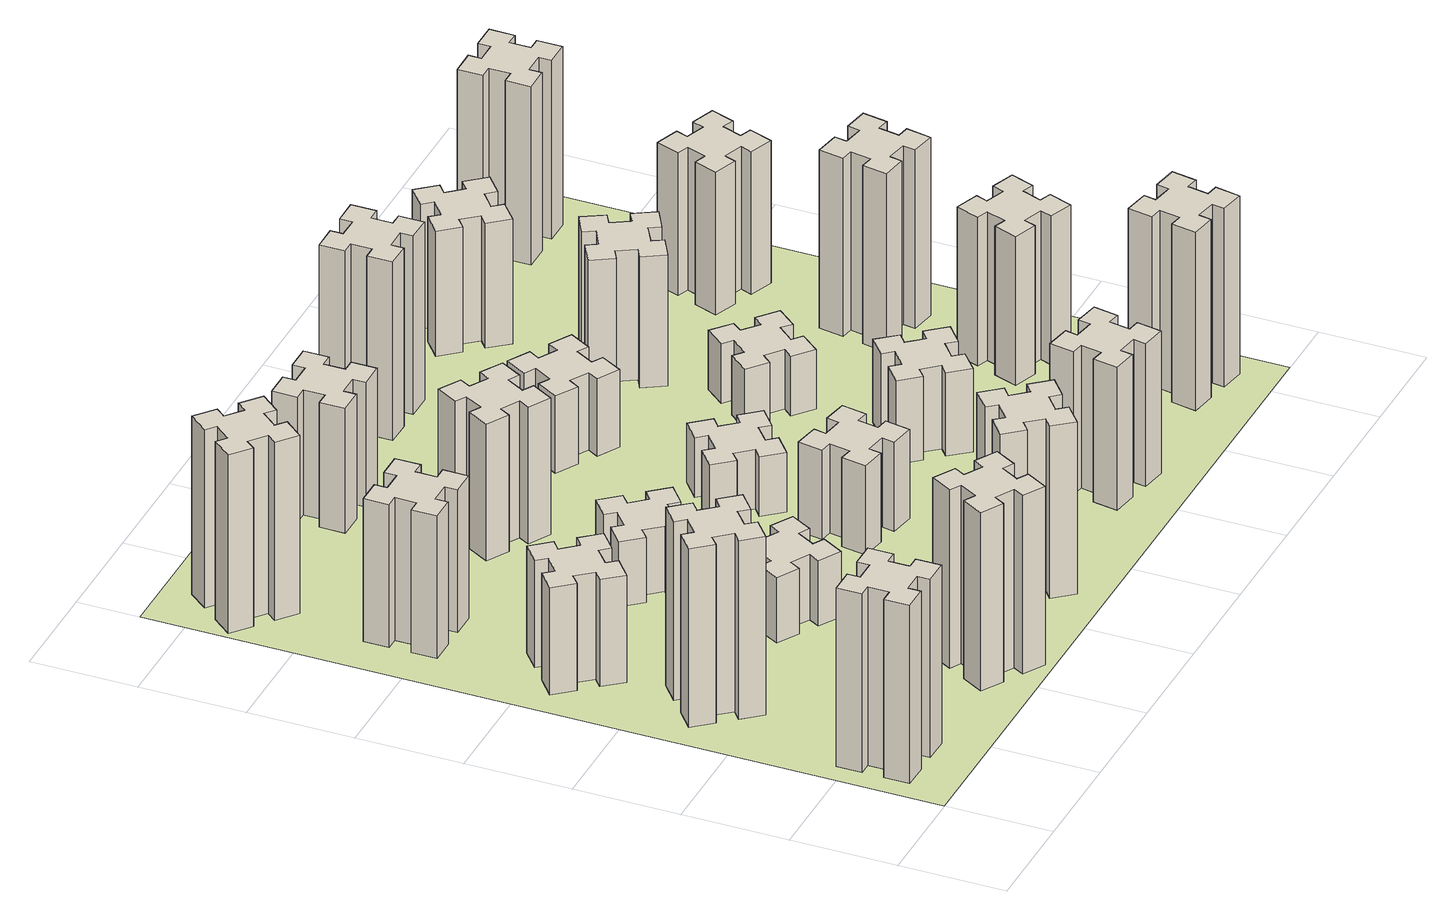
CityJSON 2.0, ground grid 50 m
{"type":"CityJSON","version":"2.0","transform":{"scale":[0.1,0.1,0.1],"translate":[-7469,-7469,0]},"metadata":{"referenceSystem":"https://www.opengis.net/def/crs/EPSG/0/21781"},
"CityObjects":{
"building1":{"type":"Building","attributes":{"class":"1000","function":"1000","usage":"1000","yearOfConstruction":2016,"roofType":"1000","measuredHeight":90,"storeysAboveGround":30,"storeysBelowGround":0},"geometry":[{"type":"Solid","lod":"1","boundaries":[[[[0,1,2,3,4,5,6,7,8,9,10,11,12,13,14,15,16,17,18,19]],[[17,16,20,21]],[[16,15,22,20]],[[15,14,23,22]],[[14,13,24,23]],[[13,12,25,24]],[[12,11,26,25]],[[11,10,27,26]],[[10,9,28,27]],[[9,8,29,28]],[[8,7,30,29]],[[7,6,31,30]],[[6,5,32,31]],[[5,4,33,32]],[[4,3,34,33]],[[3,2,35,34]],[[2,1,36,35]],[[1,0,37,36]],[[0,19,38,37]],[[19,18,39,38]],[[18,17,21,39]],[[24,25,26,27,28,29,30,31,32,33,34,35,36,37,38,39,21,20,22,23]]]]}]},
"building2":{"type":"Building","attributes":{"class":"1000","function":"1000","usage":"1000","yearOfConstruction":2016,"roofType":"1000","measuredHeight":90,"storeysAboveGround":30,"storeysBelowGround":0},"geometry":[{"type":"Solid","lod":"1","boundaries":[[[[40,41,42,43,44,45,46,47,48,49,50,51,52,53,54,55,56,57,58,59]],[[57,56,60,61]],[[56,55,62,60]],[[55,54,63,62]],[[54,53,64,63]],[[53,52,65,64]],[[52,51,66,65]],[[51,50,67,66]],[[50,49,68,67]],[[49,48,69,68]],[[48,47,70,69]],[[47,46,71,70]],[[46,45,72,71]],[[45,44,73,72]],[[44,43,74,73]],[[43,42,75,74]],[[42,41,76,75]],[[41,40,77,76]],[[40,59,78,77]],[[59,58,79,78]],[[58,57,61,79]],[[64,65,66,67,68,69,70,71,72,73,74,75,76,77,78,79,61,60,62,63]]]]}]},
"building3":{"type":"Building","attributes":{"class":"1000","function":"1000","usage":"1000","yearOfConstruction":2016,"roofType":"1000","measuredHeight":54,"storeysAboveGround":30,"storeysBelowGround":0},"geometry":[{"type":"Solid","lod":"1","boundaries":[[[[80,81,82,83,84,85,86,87,88,89,90,91,92,93,94,95,96,97,98,99]],[[97,96,100,101]],[[96,95,102,100]],[[95,94,103,102]],[[94,93,104,103]],[[93,92,105,104]],[[92,91,106,105]],[[91,90,107,106]],[[90,89,108,107]],[[89,88,109,108]],[[88,87,110,109]],[[87,86,111,110]],[[86,85,112,111]],[[85,84,113,112]],[[84,83,114,113]],[[83,82,115,114]],[[82,81,116,115]],[[81,80,117,116]],[[80,99,118,117]],[[99,98,119,118]],[[98,97,101,119]],[[104,105,106,107,108,109,110,111,112,113,114,115,116,117,118,119,101,100,102,103]]]]}]},
"building4":{"type":"Building","attributes":{"class":"1000","function":"1000","usage":"1000","yearOfConstruction":2016,"roofType":"1000","measuredHeight":72,"storeysAboveGround":30,"storeysBelowGround":0},"geometry":[{"type":"Solid","lod":"1","boundaries":[[[[120,121,122,123,124,125,126,127,128,129,130,131,132,133,134,135,136,137,138,139]],[[137,136,140,141]],[[136,135,142,140]],[[135,134,143,142]],[[134,133,144,143]],[[133,132,145,144]],[[132,131,146,145]],[[131,130,147,146]],[[130,129,148,147]],[[129,128,149,148]],[[128,127,150,149]],[[127,126,151,150]],[[126,125,152,151]],[[125,124,153,152]],[[124,123,154,153]],[[123,122,155,154]],[[122,121,156,155]],[[121,120,157,156]],[[120,139,158,157]],[[139,138,159,158]],[[138,137,141,159]],[[144,145,146,147,148,149,150,151,152,153,154,155,156,157,158,159,141,140,142,143]]]]}]},
"building5":{"type":"Building","attributes":{"class":"1000","function":"1000","usage":"1000","yearOfConstruction":2016,"roofType":"1000","measuredHeight":90,"storeysAboveGround":30,"storeysBelowGround":0},"geometry":[{"type":"Solid","lod":"1","boundaries":[[[[160,161,162,163,164,165,166,167,168,169,170,171,172,173,174,175,176,177,178,179]],[[177,176,180,181]],[[176,175,182,180]],[[175,174,183,182]],[[174,173,184,183]],[[173,172,185,184]],[[172,171,186,185]],[[171,170,187,186]],[[170,169,188,187]],[[169,168,189,188]],[[168,167,190,189]],[[167,166,191,190]],[[166,165,192,191]],[[165,164,193,192]],[[164,163,194,193]],[[163,162,195,194]],[[162,161,196,195]],[[161,160,197,196]],[[160,179,198,197]],[[179,178,199,198]],[[178,177,181,199]],[[184,185,186,187,188,189,190,191,192,193,194,195,196,197,198,199,181,180,182,183]]]]}]},
"building6":{"type":"Building","attributes":{"class":"1000","function":"1000","usage":"1000","yearOfConstruction":2016,"roofType":"1000","measuredHeight":90,"storeysAboveGround":30,"storeysBelowGround":0},"geometry":[{"type":"Solid","lod":"1","boundaries":[[[[200,201,202,203,204,205,206,207,208,209,210,211,212,213,214,215,216,217,218,219]],[[217,216,220,221]],[[216,215,222,220]],[[215,214,223,222]],[[214,213,224,223]],[[213,212,225,224]],[[212,211,226,225]],[[211,210,227,226]],[[210,209,228,227]],[[209,208,229,228]],[[208,207,230,229]],[[207,206,231,230]],[[206,205,232,231]],[[205,204,233,232]],[[204,203,234,233]],[[203,202,235,234]],[[202,201,236,235]],[[201,200,237,236]],[[200,219,238,237]],[[219,218,239,238]],[[218,217,221,239]],[[224,225,226,227,228,229,230,231,232,233,234,235,236,237,238,239,221,220,222,223]]]]}]},
"building7":{"type":"Building","attributes":{"class":"1000","function":"1000","usage":"1000","yearOfConstruction":2016,"roofType":"1000","measuredHeight":33,"storeysAboveGround":30,"storeysBelowGround":0},"geometry":[{"type":"Solid","lod":"1","boundaries":[[[[240,241,242,243,244,245,246,247,248,249,250,251,252,253,254,255,256,257,258,259]],[[257,256,260,261]],[[256,255,262,260]],[[255,254,263,262]],[[254,253,264,263]],[[253,252,265,264]],[[252,251,266,265]],[[251,250,267,266]],[[250,249,268,267]],[[249,248,269,268]],[[248,247,270,269]],[[247,246,271,270]],[[246,245,272,271]],[[245,244,273,272]],[[244,243,274,273]],[[243,242,275,274]],[[242,241,276,275]],[[241,240,277,276]],[[240,259,278,277]],[[259,258,279,278]],[[258,257,261,279]],[[264,265,266,267,268,269,270,271,272,273,274,275,276,277,278,279,261,260,262,263]]]]}]},
"building8":{"type":"Building","attributes":{"class":"1000","function":"1000","usage":"1000","yearOfConstruction":2016,"roofType":"1000","measuredHeight":33,"storeysAboveGround":30,"storeysBelowGround":0},"geometry":[{"type":"Solid","lod":"1","boundaries":[[[[280,281,282,283,284,285,286,287,288,289,290,291,292,293,294,295,296,297,298,299]],[[297,296,300,301]],[[296,295,302,300]],[[295,294,303,302]],[[294,293,304,303]],[[293,292,305,304]],[[292,291,306,305]],[[291,290,307,306]],[[290,289,308,307]],[[289,288,309,308]],[[288,287,310,309]],[[287,286,311,310]],[[286,285,312,311]],[[285,284,313,312]],[[284,283,314,313]],[[283,282,315,314]],[[282,281,316,315]],[[281,280,317,316]],[[280,299,318,317]],[[299,298,319,318]],[[298,297,301,319]],[[304,305,306,307,308,309,310,311,312,313,314,315,316,317,318,319,301,300,302,303]]]]}]},
"building9":{"type":"Building","attributes":{"class":"1000","function":"1000","usage":"1000","yearOfConstruction":2016,"roofType":"1000","measuredHeight":87,"storeysAboveGround":30,"storeysBelowGround":0},"geometry":[{"type":"Solid","lod":"1","boundaries":[[[[320,321,322,323,324,325,326,327,328,329,330,331,332,333,334,335,336,337,338,339]],[[337,336,340,341]],[[336,335,342,340]],[[335,334,343,342]],[[334,333,344,343]],[[333,332,345,344]],[[332,331,346,345]],[[331,330,347,346]],[[330,329,348,347]],[[329,328,349,348]],[[328,327,350,349]],[[327,326,351,350]],[[326,325,352,351]],[[325,324,353,352]],[[324,323,354,353]],[[323,322,355,354]],[[322,321,356,355]],[[321,320,357,356]],[[320,339,358,357]],[[339,338,359,358]],[[338,337,341,359]],[[344,345,346,347,348,349,350,351,352,353,354,355,356,357,358,359,341,340,342,343]]]]}]},
"building10":{"type":"Building","attributes":{"class":"1000","function":"1000","usage":"1000","yearOfConstruction":2016,"roofType":"1000","measuredHeight":69,"storeysAboveGround":30,"storeysBelowGround":0},"geometry":[{"type":"Solid","lod":"1","boundaries":[[[[360,361,362,363,364,365,366,367,368,369,370,371,372,373,374,375,376,377,378,379]],[[377,376,380,381]],[[376,375,382,380]],[[375,374,383,382]],[[374,373,384,383]],[[373,372,385,384]],[[372,371,386,385]],[[371,370,387,386]],[[370,369,388,387]],[[369,368,389,388]],[[368,367,390,389]],[[367,366,391,390]],[[366,365,392,391]],[[365,364,393,392]],[[364,363,394,393]],[[363,362,395,394]],[[362,361,396,395]],[[361,360,397,396]],[[360,379,398,397]],[[379,378,399,398]],[[378,377,381,399]],[[384,385,386,387,388,389,390,391,392,393,394,395,396,397,398,399,381,380,382,383]]]]}]},
"building11":{"type":"Building","attributes":{"class":"1000","function":"1000","usage":"1000","yearOfConstruction":2016,"roofType":"1000","measuredHeight":63,"storeysAboveGround":30,"storeysBelowGround":0},"geometry":[{"type":"Solid","lod":"1","boundaries":[[[[400,401,402,403,404,405,406,407,408,409,410,411,412,413,414,415,416,417,418,419]],[[417,416,420,421]],[[416,415,422,420]],[[415,414,423,422]],[[414,413,424,423]],[[413,412,425,424]],[[412,411,426,425]],[[411,410,427,426]],[[410,409,428,427]],[[409,408,429,428]],[[408,407,430,429]],[[407,406,431,430]],[[406,405,432,431]],[[405,404,433,432]],[[404,403,434,433]],[[403,402,435,434]],[[402,401,436,435]],[[401,400,437,436]],[[400,419,438,437]],[[419,418,439,438]],[[418,417,421,439]],[[424,425,426,427,428,429,430,431,432,433,434,435,436,437,438,439,421,420,422,423]]]]}]},
"building12":{"type":"Building","attributes":{"class":"1000","function":"1000","usage":"1000","yearOfConstruction":2016,"roofType":"1000","measuredHeight":45,"storeysAboveGround":30,"storeysBelowGround":0},"geometry":[{"type":"Solid","lod":"1","boundaries":[[[[440,441,442,443,444,445,446,447,448,449,450,451,452,453,454,455,456,457,458,459]],[[457,456,460,461]],[[456,455,462,460]],[[455,454,463,462]],[[454,453,464,463]],[[453,452,465,464]],[[452,451,466,465]],[[451,450,467,466]],[[450,449,468,467]],[[449,448,469,468]],[[448,447,470,469]],[[447,446,471,470]],[[446,445,472,471]],[[445,444,473,472]],[[444,443,474,473]],[[443,442,475,474]],[[442,441,476,475]],[[441,440,477,476]],[[440,459,478,477]],[[459,458,479,478]],[[458,457,461,479]],[[464,465,466,467,468,469,470,471,472,473,474,475,476,477,478,479,461,460,462,463]]]]}]},
"building13":{"type":"Building","attributes":{"class":"1000","function":"1000","usage":"1000","yearOfConstruction":2016,"roofType":"1000","measuredHeight":30,"storeysAboveGround":30,"storeysBelowGround":0},"geometry":[{"type":"Solid","lod":"1","boundaries":[[[[480,481,482,483,484,485,486,487,488,489,490,491,492,493,494,495,496,497,498,499]],[[497,496,500,501]],[[496,495,502,500]],[[495,494,503,502]],[[494,493,504,503]],[[493,492,505,504]],[[492,491,506,505]],[[491,490,507,506]],[[490,489,508,507]],[[489,488,509,508]],[[488,487,510,509]],[[487,486,511,510]],[[486,485,512,511]],[[485,484,513,512]],[[484,483,514,513]],[[483,482,515,514]],[[482,481,516,515]],[[481,480,517,516]],[[480,499,518,517]],[[499,498,519,518]],[[498,497,501,519]],[[504,505,506,507,508,509,510,511,512,513,514,515,516,517,518,519,501,500,502,503]]]]}]},
"building14":{"type":"Building","attributes":{"class":"1000","function":"1000","usage":"1000","yearOfConstruction":2016,"roofType":"1000","measuredHeight":72,"storeysAboveGround":30,"storeysBelowGround":0},"geometry":[{"type":"Solid","lod":"1","boundaries":[[[[520,521,522,523,524,525,526,527,528,529,530,531,532,533,534,535,536,537,538,539]],[[537,536,540,541]],[[536,535,542,540]],[[535,534,543,542]],[[534,533,544,543]],[[533,532,545,544]],[[532,531,546,545]],[[531,530,547,546]],[[530,529,548,547]],[[529,528,549,548]],[[528,527,550,549]],[[527,526,551,550]],[[526,525,552,551]],[[525,524,553,552]],[[524,523,554,553]],[[523,522,555,554]],[[522,521,556,555]],[[521,520,557,556]],[[520,539,558,557]],[[539,538,559,558]],[[538,537,541,559]],[[544,545,546,547,548,549,550,551,552,553,554,555,556,557,558,559,541,540,542,543]]]]}]},
"building15":{"type":"Building","attributes":{"class":"1000","function":"1000","usage":"1000","yearOfConstruction":2016,"roofType":"1000","measuredHeight":39,"storeysAboveGround":30,"storeysBelowGround":0},"geometry":[{"type":"Solid","lod":"1","boundaries":[[[[560,561,562,563,564,565,566,567,568,569,570,571,572,573,574,575,576,577,578,579]],[[577,576,580,581]],[[576,575,582,580]],[[575,574,583,582]],[[574,573,584,583]],[[573,572,585,584]],[[572,571,586,585]],[[571,570,587,586]],[[570,569,588,587]],[[569,568,589,588]],[[568,567,590,589]],[[567,566,591,590]],[[566,565,592,591]],[[565,564,593,592]],[[564,563,594,593]],[[563,562,595,594]],[[562,561,596,595]],[[561,560,597,596]],[[560,579,598,597]],[[579,578,599,598]],[[578,577,581,599]],[[584,585,586,587,588,589,590,591,592,593,594,595,596,597,598,599,581,580,582,583]]]]}]},
"building16":{"type":"Building","attributes":{"class":"1000","function":"1000","usage":"1000","yearOfConstruction":2016,"roofType":"1000","measuredHeight":90,"storeysAboveGround":30,"storeysBelowGround":0},"geometry":[{"type":"Solid","lod":"1","boundaries":[[[[600,601,602,603,604,605,606,607,608,609,610,611,612,613,614,615,616,617,618,619]],[[617,616,620,621]],[[616,615,622,620]],[[615,614,623,622]],[[614,613,624,623]],[[613,612,625,624]],[[612,611,626,625]],[[611,610,627,626]],[[610,609,628,627]],[[609,608,629,628]],[[608,607,630,629]],[[607,606,631,630]],[[606,605,632,631]],[[605,604,633,632]],[[604,603,634,633]],[[603,602,635,634]],[[602,601,636,635]],[[601,600,637,636]],[[600,619,638,637]],[[619,618,639,638]],[[618,617,621,639]],[[624,625,626,627,628,629,630,631,632,633,634,635,636,637,638,639,621,620,622,623]]]]}]},
"building17":{"type":"Building","attributes":{"class":"1000","function":"1000","usage":"1000","yearOfConstruction":2016,"roofType":"1000","measuredHeight":42,"storeysAboveGround":30,"storeysBelowGround":0},"geometry":[{"type":"Solid","lod":"1","boundaries":[[[[640,641,642,643,644,645,646,647,648,649,650,651,652,653,654,655,656,657,658,659]],[[657,656,660,661]],[[656,655,662,660]],[[655,654,663,662]],[[654,653,664,663]],[[653,652,665,664]],[[652,651,666,665]],[[651,650,667,666]],[[650,649,668,667]],[[649,648,669,668]],[[648,647,670,669]],[[647,646,671,670]],[[646,645,672,671]],[[645,644,673,672]],[[644,643,674,673]],[[643,642,675,674]],[[642,641,676,675]],[[641,640,677,676]],[[640,659,678,677]],[[659,658,679,678]],[[658,657,661,679]],[[664,665,666,667,668,669,670,671,672,673,674,675,676,677,678,679,661,660,662,663]]]]}]},
"building18":{"type":"Building","attributes":{"class":"1000","function":"1000","usage":"1000","yearOfConstruction":2016,"roofType":"1000","measuredHeight":30,"storeysAboveGround":30,"storeysBelowGround":0},"geometry":[{"type":"Solid","lod":"1","boundaries":[[[[680,681,682,683,684,685,686,687,688,689,690,691,692,693,694,695,696,697,698,699]],[[697,696,700,701]],[[696,695,702,700]],[[695,694,703,702]],[[694,693,704,703]],[[693,692,705,704]],[[692,691,706,705]],[[691,690,707,706]],[[690,689,708,707]],[[689,688,709,708]],[[688,687,710,709]],[[687,686,711,710]],[[686,685,712,711]],[[685,684,713,712]],[[684,683,714,713]],[[683,682,715,714]],[[682,681,716,715]],[[681,680,717,716]],[[680,699,718,717]],[[699,698,719,718]],[[698,697,701,719]],[[704,705,706,707,708,709,710,711,712,713,714,715,716,717,718,719,701,700,702,703]]]]}]},
"building19":{"type":"Building","attributes":{"class":"1000","function":"1000","usage":"1000","yearOfConstruction":2016,"roofType":"1000","measuredHeight":66,"storeysAboveGround":30,"storeysBelowGround":0},"geometry":[{"type":"Solid","lod":"1","boundaries":[[[[720,721,722,723,724,725,726,727,728,729,730,731,732,733,734,735,736,737,738,739]],[[737,736,740,741]],[[736,735,742,740]],[[735,734,743,742]],[[734,733,744,743]],[[733,732,745,744]],[[732,731,746,745]],[[731,730,747,746]],[[730,729,748,747]],[[729,728,749,748]],[[728,727,750,749]],[[727,726,751,750]],[[726,725,752,751]],[[725,724,753,752]],[[724,723,754,753]],[[723,722,755,754]],[[722,721,756,755]],[[721,720,757,756]],[[720,739,758,757]],[[739,738,759,758]],[[738,737,741,759]],[[744,745,746,747,748,749,750,751,752,753,754,755,756,757,758,759,741,740,742,743]]]]}]},
"building20":{"type":"Building","attributes":{"class":"1000","function":"1000","usage":"1000","yearOfConstruction":2016,"roofType":"1000","measuredHeight":90,"storeysAboveGround":30,"storeysBelowGround":0},"geometry":[{"type":"Solid","lod":"1","boundaries":[[[[760,761,762,763,764,765,766,767,768,769,770,771,772,773,774,775,776,777,778,779]],[[777,776,780,781]],[[776,775,782,780]],[[775,774,783,782]],[[774,773,784,783]],[[773,772,785,784]],[[772,771,786,785]],[[771,770,787,786]],[[770,769,788,787]],[[769,768,789,788]],[[768,767,790,789]],[[767,766,791,790]],[[766,765,792,791]],[[765,764,793,792]],[[764,763,794,793]],[[763,762,795,794]],[[762,761,796,795]],[[761,760,797,796]],[[760,779,798,797]],[[779,778,799,798]],[[778,777,781,799]],[[784,785,786,787,788,789,790,791,792,793,794,795,796,797,798,799,781,780,782,783]]]]}]},
"building21":{"type":"Building","attributes":{"class":"1000","function":"1000","usage":"1000","yearOfConstruction":2016,"roofType":"1000","measuredHeight":63,"storeysAboveGround":30,"storeysBelowGround":0},"geometry":[{"type":"Solid","lod":"1","boundaries":[[[[800,801,802,803,804,805,806,807,808,809,810,811,812,813,814,815,816,817,818,819]],[[817,816,820,821]],[[816,815,822,820]],[[815,814,823,822]],[[814,813,824,823]],[[813,812,825,824]],[[812,811,826,825]],[[811,810,827,826]],[[810,809,828,827]],[[809,808,829,828]],[[808,807,830,829]],[[807,806,831,830]],[[806,805,832,831]],[[805,804,833,832]],[[804,803,834,833]],[[803,802,835,834]],[[802,801,836,835]],[[801,800,837,836]],[[800,819,838,837]],[[819,818,839,838]],[[818,817,821,839]],[[824,825,826,827,828,829,830,831,832,833,834,835,836,837,838,839,821,820,822,823]]]]}]},
"building22":{"type":"Building","attributes":{"class":"1000","function":"1000","usage":"1000","yearOfConstruction":2016,"roofType":"1000","measuredHeight":75,"storeysAboveGround":30,"storeysBelowGround":0},"geometry":[{"type":"Solid","lod":"1","boundaries":[[[[840,841,842,843,844,845,846,847,848,849,850,851,852,853,854,855,856,857,858,859]],[[857,856,860,861]],[[856,855,862,860]],[[855,854,863,862]],[[854,853,864,863]],[[853,852,865,864]],[[852,851,866,865]],[[851,850,867,866]],[[850,849,868,867]],[[849,848,869,868]],[[848,847,870,869]],[[847,846,871,870]],[[846,845,872,871]],[[845,844,873,872]],[[844,843,874,873]],[[843,842,875,874]],[[842,841,876,875]],[[841,840,877,876]],[[840,859,878,877]],[[859,858,879,878]],[[858,857,861,879]],[[864,865,866,867,868,869,870,871,872,873,874,875,876,877,878,879,861,860,862,863]]]]}]},
"building23":{"type":"Building","attributes":{"class":"1000","function":"1000","usage":"1000","yearOfConstruction":2016,"roofType":"1000","measuredHeight":90,"storeysAboveGround":30,"storeysBelowGround":0},"geometry":[{"type":"Solid","lod":"1","boundaries":[[[[880,881,882,883,884,885,886,887,888,889,890,891,892,893,894,895,896,897,898,899]],[[897,896,900,901]],[[896,895,902,900]],[[895,894,903,902]],[[894,893,904,903]],[[893,892,905,904]],[[892,891,906,905]],[[891,890,907,906]],[[890,889,908,907]],[[889,888,909,908]],[[888,887,910,909]],[[887,886,911,910]],[[886,885,912,911]],[[885,884,913,912]],[[884,883,914,913]],[[883,882,915,914]],[[882,881,916,915]],[[881,880,917,916]],[[880,899,918,917]],[[899,898,919,918]],[[898,897,901,919]],[[904,905,906,907,908,909,910,911,912,913,914,915,916,917,918,919,901,900,902,903]]]]}]},
"building24":{"type":"Building","attributes":{"class":"1000","function":"1000","usage":"1000","yearOfConstruction":2016,"roofType":"1000","measuredHeight":72,"storeysAboveGround":30,"storeysBelowGround":0},"geometry":[{"type":"Solid","lod":"1","boundaries":[[[[920,921,922,923,924,925,926,927,928,929,930,931,932,933,934,935,936,937,938,939]],[[937,936,940,941]],[[936,935,942,940]],[[935,934,943,942]],[[934,933,944,943]],[[933,932,945,944]],[[932,931,946,945]],[[931,930,947,946]],[[930,929,948,947]],[[929,928,949,948]],[[928,927,950,949]],[[927,926,951,950]],[[926,925,952,951]],[[925,924,953,952]],[[924,923,954,953]],[[923,922,955,954]],[[922,921,956,955]],[[921,920,957,956]],[[920,939,958,957]],[[939,938,959,958]],[[938,937,941,959]],[[944,945,946,947,948,949,950,951,952,953,954,955,956,957,958,959,941,940,942,943]]]]}]},
"building25":{"type":"Building","attributes":{"class":"1000","function":"1000","usage":"1000","yearOfConstruction":2016,"roofType":"1000","measuredHeight":90,"storeysAboveGround":30,"storeysBelowGround":0},"geometry":[{"type":"Solid","lod":"1","boundaries":[[[[960,961,962,963,964,965,966,967,968,969,970,971,972,973,974,975,976,977,978,979]],[[977,976,980,981]],[[976,975,982,980]],[[975,974,983,982]],[[974,973,984,983]],[[973,972,985,984]],[[972,971,986,985]],[[971,970,987,986]],[[970,969,988,987]],[[969,968,989,988]],[[968,967,990,989]],[[967,966,991,990]],[[966,965,992,991]],[[965,964,993,992]],[[964,963,994,993]],[[963,962,995,994]],[[962,961,996,995]],[[961,960,997,996]],[[960,979,998,997]],[[979,978,999,998]],[[978,977,981,999]],[[984,985,986,987,988,989,990,991,992,993,994,995,996,997,998,999,981,980,982,983]]]]}]},
"landuse1":{"type":"LandUse","attributes":{"name":"plot1","function":"1010"},"geometry":[{"type":"MultiSurface","lod":"1","boundaries":[[[1000,1001,1002,1003]]]}]}
},
"vertices":[
[165,425,0],[165,325,0],[105,325,0],[105,205,0],[225,205,0],[225,265,0],[325,265,0],[325,205,0],[445,205,0],[445,325,0],[385,325,0],[385,425,0],[445,425,0],[445,545,0],[325,545,0],[325,485,0],[225,485,0],[225,545,0],[105,545,0],[105,425,0],[225,485,900],[225,545,900],[325,485,900],[325,545,900],[445,545,900],[445,425,900],[385,425,900],[385,325,900],[445,325,900],[445,205,900],[325,205,900],[325,265,900],[225,265,900],[225,205,900],[105,205,900],[105,325,900],[165,325,900],[165,425,900],[105,425,900],[105,545,900],
[492,1248,0],[427,1324,0],[473,1363,0],[396,1455,0],[304,1378,0],[343,1332,0],[266,1267,0],[228,1313,0],[136,1236,0],[213,1144,0],[259,1183,0],[323,1106,0],[277,1068,0],[354,976,0],[446,1053,0],[408,1099,0],[484,1163,0],[523,1117,0],[615,1194,0],[538,1286,0],[484,1163,900],[523,1117,900],[408,1099,900],[446,1053,900],[354,976,900],[277,1068,900],[323,1106,900],[259,1183,900],[213,1144,900],[136,1236,900],[228,1313,900],[266,1267,900],[343,1332,900],[304,1378,900],[396,1455,900],[473,1363,900],[427,1324,900],[492,1248,900],[538,1286,900],[615,1194,900],
[408,1739,0],[484,1803,0],[523,1757,0],[615,1834,0],[538,1926,0],[492,1888,0],[427,1964,0],[473,2003,0],[396,2095,0],[304,2018,0],[343,1972,0],[266,1907,0],[228,1953,0],[136,1876,0],[213,1784,0],[259,1823,0],[323,1746,0],[277,1708,0],[354,1616,0],[446,1693,0],[323,1746,540],[277,1708,540],[259,1823,540],[213,1784,540],[136,1876,540],[228,1953,540],[266,1907,540],[343,1972,540],[304,2018,540],[396,2095,540],[473,2003,540],[427,1964,540],[492,1888,540],[538,1926,540],[615,1834,540],[523,1757,540],[484,1803,540],[408,1739,540],[446,1693,540],[354,1616,540],
[485,2545,0],[485,2645,0],[545,2645,0],[545,2765,0],[425,2765,0],[425,2705,0],[325,2705,0],[325,2765,0],[205,2765,0],[205,2645,0],[265,2645,0],[265,2545,0],[205,2545,0],[205,2425,0],[325,2425,0],[325,2485,0],[425,2485,0],[425,2425,0],[545,2425,0],[545,2545,0],[425,2485,720],[425,2425,720],[325,2485,720],[325,2425,720],[205,2425,720],[205,2545,720],[265,2545,720],[265,2645,720],[205,2645,720],[205,2765,720],[325,2765,720],[325,2705,720],[425,2705,720],[425,2765,720],[545,2765,720],[545,2645,720],[485,2645,720],[485,2545,720],[545,2545,720],[545,2425,720],
[1214,346,0],[1127,396,0],[1157,448,0],[1053,508,0],[993,404,0],[1045,374,0],[995,287,0],[943,317,0],[883,213,0],[987,153,0],[1017,205,0],[1104,155,0],[1074,103,0],[1178,43,0],[1238,147,0],[1186,177,0],[1236,264,0],[1288,234,0],[1348,338,0],[1244,398,0],[1236,264,900],[1288,234,900],[1186,177,900],[1238,147,900],[1178,43,900],[1074,103,900],[1104,155,900],[1017,205,900],[987,153,900],[883,213,900],[943,317,900],[995,287,900],[1045,374,900],[993,404,900],[1053,508,900],[1157,448,900],[1127,396,900],[1214,346,900],[1244,398,900],[1348,338,900],
[384,3387,0],[308,3452,0],[346,3498,0],[254,3575,0],[177,3483,0],[223,3444,0],[159,3368,0],[113,3406,0],[36,3314,0],[128,3237,0],[166,3283,0],[243,3219,0],[204,3173,0],[296,3096,0],[373,3188,0],[327,3226,0],[392,3303,0],[438,3264,0],[515,3356,0],[423,3433,0],[392,3303,900],[438,3264,900],[327,3226,900],[373,3188,900],[296,3096,900],[204,3173,900],[243,3219,900],[166,3283,900],[128,3237,900],[36,3314,900],[113,3406,900],[159,3368,900],[223,3444,900],[177,3483,900],[254,3575,900],[346,3498,900],[308,3452,900],[384,3387,900],[423,3433,900],[515,3356,900],
[1186,1117,0],[1236,1204,0],[1288,1174,0],[1348,1278,0],[1244,1338,0],[1214,1286,0],[1127,1336,0],[1157,1388,0],[1053,1448,0],[993,1344,0],[1045,1314,0],[995,1227,0],[943,1257,0],[883,1153,0],[987,1093,0],[1017,1145,0],[1104,1095,0],[1074,1043,0],[1178,983,0],[1238,1087,0],[1104,1095,330],[1074,1043,330],[1017,1145,330],[987,1093,330],[883,1153,330],[943,1257,330],[995,1227,330],[1045,1314,330],[993,1344,330],[1053,1448,330],[1157,1388,330],[1127,1336,330],[1214,1286,330],[1244,1338,330],[1348,1278,330],[1288,1174,330],[1236,1204,330],[1186,1117,330],[1238,1087,330],[1178,983,330],
[1083,1972,0],[1006,1907,0],[968,1953,0],[876,1876,0],[953,1784,0],[999,1823,0],[1063,1746,0],[1017,1708,0],[1094,1616,0],[1186,1693,0],[1148,1739,0],[1224,1803,0],[1263,1757,0],[1355,1834,0],[1278,1926,0],[1232,1888,0],[1167,1964,0],[1213,2003,0],[1136,2095,0],[1044,2018,0],[1167,1964,330],[1213,2003,330],[1232,1888,330],[1278,1926,330],[1355,1834,330],[1263,1757,330],[1224,1803,330],[1148,1739,330],[1186,1693,330],[1094,1616,330],[1017,1708,330],[1063,1746,330],[999,1823,330],[953,1784,330],[876,1876,330],[968,1953,330],[1006,1907,330],[1083,1972,330],[1044,2018,330],[1136,2095,330],
[1639,343,0],[1703,266,0],[1657,228,0],[1734,136,0],[1826,213,0],[1788,259,0],[1864,323,0],[1903,277,0],[1995,354,0],[1918,446,0],[1872,408,0],[1807,484,0],[1853,523,0],[1776,615,0],[1684,538,0],[1723,492,0],[1646,427,0],[1608,473,0],[1516,396,0],[1593,304,0],[1646,427,870],[1608,473,870],[1723,492,870],[1684,538,870],[1776,615,870],[1853,523,870],[1807,484,870],[1872,408,870],[1918,446,870],[1995,354,870],[1903,277,870],[1864,323,870],[1788,259,870],[1826,213,870],[1734,136,870],[1657,228,870],[1703,266,870],[1639,343,870],[1593,304,870],[1516,396,870],
[1314,2666,0],[1227,2716,0],[1257,2768,0],[1153,2828,0],[1093,2724,0],[1145,2694,0],[1095,2607,0],[1043,2637,0],[983,2533,0],[1087,2473,0],[1117,2525,0],[1204,2475,0],[1174,2423,0],[1278,2363,0],[1338,2467,0],[1286,2497,0],[1336,2584,0],[1388,2554,0],[1448,2658,0],[1344,2718,0],[1336,2584,690],[1388,2554,690],[1286,2497,690],[1338,2467,690],[1278,2363,690],[1174,2423,690],[1204,2475,690],[1117,2525,690],[1087,2473,690],[983,2533,690],[1043,2637,690],[1095,2607,690],[1145,2694,690],[1093,2724,690],[1153,2828,690],[1257,2768,690],[1227,2716,690],[1314,2666,690],[1344,2718,690],[1448,2658,690],
[1065,3225,0],[1165,3225,0],[1165,3165,0],[1285,3165,0],[1285,3285,0],[1225,3285,0],[1225,3385,0],[1285,3385,0],[1285,3505,0],[1165,3505,0],[1165,3445,0],[1065,3445,0],[1065,3505,0],[945,3505,0],[945,3385,0],[1005,3385,0],[1005,3285,0],[945,3285,0],[945,3165,0],[1065,3165,0],[1005,3285,630],[945,3285,630],[1005,3385,630],[945,3385,630],[945,3505,630],[1065,3505,630],[1065,3445,630],[1165,3445,630],[1165,3505,630],[1285,3505,630],[1285,3385,630],[1225,3385,630],[1225,3285,630],[1285,3285,630],[1285,3165,630],[1165,3165,630],[1165,3225,630],[1065,3225,630],[1065,3165,630],[945,3165,630],
[1955,1147,0],[1972,1245,0],[2031,1235,0],[2052,1353,0],[1934,1374,0],[1924,1315,0],[1825,1332,0],[1836,1391,0],[1717,1412,0],[1697,1294,0],[1756,1284,0],[1738,1185,0],[1679,1196,0],[1658,1077,0],[1777,1057,0],[1787,1116,0],[1885,1098,0],[1875,1039,0],[1993,1018,0],[2014,1137,0],[1885,1098,450],[1875,1039,450],[1787,1116,450],[1777,1057,450],[1658,1077,450],[1679,1196,450],[1738,1185,450],[1756,1284,450],[1697,1294,450],[1717,1412,450],[1836,1391,450],[1825,1332,450],[1924,1315,450],[1934,1374,450],[2052,1353,450],[2031,1235,450],[1972,1245,450],[1955,1147,450],[2014,1137,450],[1993,1018,450],
[1972,1788,0],[1907,1864,0],[1953,1903,0],[1876,1995,0],[1784,1918,0],[1823,1872,0],[1746,1807,0],[1708,1853,0],[1616,1776,0],[1693,1684,0],[1739,1723,0],[1803,1646,0],[1757,1608,0],[1834,1516,0],[1926,1593,0],[1888,1639,0],[1964,1703,0],[2003,1657,0],[2095,1734,0],[2018,1826,0],[1964,1703,300],[2003,1657,300],[1888,1639,300],[1926,1593,300],[1834,1516,300],[1757,1608,300],[1803,1646,300],[1739,1723,300],[1693,1684,300],[1616,1776,300],[1708,1853,300],[1746,1807,300],[1823,1872,300],[1784,1918,300],[1876,1995,300],[1953,1903,300],[1907,1864,300],[1972,1788,300],[2018,1826,300],[2095,1734,300],
[2496,444,0],[2478,345,0],[2419,356,0],[2398,237,0],[2517,217,0],[2527,276,0],[2625,258,0],[2615,199,0],[2733,178,0],[2754,297,0],[2695,307,0],[2712,405,0],[2771,395,0],[2792,513,0],[2674,534,0],[2664,475,0],[2565,492,0],[2576,551,0],[2457,572,0],[2437,454,0],[2565,492,720],[2576,551,720],[2664,475,720],[2674,534,720],[2792,513,720],[2771,395,720],[2712,405,720],[2695,307,720],[2754,297,720],[2733,178,720],[2615,199,720],[2625,258,720],[2527,276,720],[2517,217,720],[2398,237,720],[2419,356,720],[2478,345,720],[2496,444,720],[2437,454,720],[2457,572,720],
[2026,2497,0],[2076,2584,0],[2128,2554,0],[2188,2658,0],[2084,2718,0],[2054,2666,0],[1967,2716,0],[1997,2768,0],[1893,2828,0],[1833,2724,0],[1885,2694,0],[1835,2607,0],[1783,2637,0],[1723,2533,0],[1827,2473,0],[1857,2525,0],[1944,2475,0],[1914,2423,0],[2018,2363,0],[2078,2467,0],[1944,2475,390],[1914,2423,390],[1857,2525,390],[1827,2473,390],[1723,2533,390],[1783,2637,390],[1835,2607,390],[1885,2694,390],[1833,2724,390],[1893,2828,390],[1997,2768,390],[1967,2716,390],[2054,2666,390],[2084,2718,390],[2188,2658,390],[2128,2554,390],[2076,2584,390],[2026,2497,390],[2078,2467,390],[2018,2363,390],
[1965,3385,0],[1965,3485,0],[2025,3485,0],[2025,3605,0],[1905,3605,0],[1905,3545,0],[1805,3545,0],[1805,3605,0],[1685,3605,0],[1685,3485,0],[1745,3485,0],[1745,3385,0],[1685,3385,0],[1685,3265,0],[1805,3265,0],[1805,3325,0],[1905,3325,0],[1905,3265,0],[2025,3265,0],[2025,3385,0],[1905,3325,900],[1905,3265,900],[1805,3325,900],[1805,3265,900],[1685,3265,900],[1685,3385,900],[1745,3385,900],[1745,3485,900],[1685,3485,900],[1685,3605,900],[1805,3605,900],[1805,3545,900],[1905,3545,900],[1905,3605,900],[2025,3605,900],[2025,3485,900],[1965,3485,900],[1965,3385,900],[2025,3385,900],[2025,3265,900],
[2563,1332,0],[2486,1267,0],[2448,1313,0],[2356,1236,0],[2433,1144,0],[2479,1183,0],[2543,1106,0],[2497,1068,0],[2574,976,0],[2666,1053,0],[2628,1099,0],[2704,1163,0],[2743,1117,0],[2835,1194,0],[2758,1286,0],[2712,1248,0],[2647,1324,0],[2693,1363,0],[2616,1455,0],[2524,1378,0],[2647,1324,420],[2693,1363,420],[2712,1248,420],[2758,1286,420],[2835,1194,420],[2743,1117,420],[2704,1163,420],[2628,1099,420],[2666,1053,420],[2574,976,420],[2497,1068,420],[2543,1106,420],[2479,1183,420],[2433,1144,420],[2356,1236,420],[2448,1313,420],[2486,1267,420],[2563,1332,420],[2524,1378,420],[2616,1455,420],
[2704,2007,0],[2628,2072,0],[2666,2118,0],[2574,2195,0],[2497,2103,0],[2543,2064,0],[2479,1988,0],[2433,2026,0],[2356,1934,0],[2448,1857,0],[2486,1903,0],[2563,1839,0],[2524,1793,0],[2616,1716,0],[2693,1808,0],[2647,1846,0],[2712,1923,0],[2758,1884,0],[2835,1976,0],[2743,2053,0],[2712,1923,300],[2758,1884,300],[2647,1846,300],[2693,1808,300],[2616,1716,300],[2524,1793,300],[2563,1839,300],[2486,1903,300],[2448,1857,300],[2356,1934,300],[2433,2026,300],[2479,1988,300],[2543,2064,300],[2497,2103,300],[2574,2195,300],[2666,2118,300],[2628,2072,300],[2704,2007,300],[2743,2053,300],[2835,1976,300],
[2475,2584,0],[2525,2497,0],[2473,2467,0],[2533,2363,0],[2637,2423,0],[2607,2475,0],[2694,2525,0],[2724,2473,0],[2828,2533,0],[2768,2637,0],[2716,2607,0],[2666,2694,0],[2718,2724,0],[2658,2828,0],[2554,2768,0],[2584,2716,0],[2497,2666,0],[2467,2718,0],[2363,2658,0],[2423,2554,0],[2497,2666,660],[2467,2718,660],[2584,2716,660],[2554,2768,660],[2658,2828,660],[2718,2724,660],[2666,2694,660],[2716,2607,660],[2768,2637,660],[2828,2533,660],[2724,2473,660],[2694,2525,660],[2607,2475,660],[2637,2423,660],[2533,2363,660],[2473,2467,660],[2525,2497,660],[2475,2584,660],[2423,2554,660],[2363,2658,660],
[3504,475,0],[3405,492,0],[3416,551,0],[3297,572,0],[3277,454,0],[3336,444,0],[3318,345,0],[3259,356,0],[3238,237,0],[3357,217,0],[3367,276,0],[3465,258,0],[3455,199,0],[3573,178,0],[3594,297,0],[3535,307,0],[3552,405,0],[3611,395,0],[3632,513,0],[3514,534,0],[3552,405,900],[3611,395,900],[3535,307,900],[3594,297,900],[3573,178,900],[3455,199,900],[3465,258,900],[3367,276,900],[3357,217,900],[3238,237,900],[3259,356,900],[3318,345,900],[3336,444,900],[3277,454,900],[3297,572,900],[3416,551,900],[3405,492,900],[3504,475,900],[3514,534,900],[3632,513,900],
[2712,3368,0],[2647,3444,0],[2693,3483,0],[2616,3575,0],[2524,3498,0],[2563,3452,0],[2486,3387,0],[2448,3433,0],[2356,3356,0],[2433,3264,0],[2479,3303,0],[2543,3226,0],[2497,3188,0],[2574,3096,0],[2666,3173,0],[2628,3219,0],[2704,3283,0],[2743,3237,0],[2835,3314,0],[2758,3406,0],[2704,3283,630],[2743,3237,630],[2628,3219,630],[2666,3173,630],[2574,3096,630],[2497,3188,630],[2543,3226,630],[2479,3303,630],[2433,3264,630],[2356,3356,630],[2448,3433,630],[2486,3387,630],[2563,3452,630],[2524,3498,630],[2616,3575,630],[2693,3483,630],[2647,3444,630],[2712,3368,630],[2758,3406,630],[2835,3314,630],
[3251,1029,0],[3345,995,0],[3324,939,0],[3437,897,0],[3478,1010,0],[3422,1031,0],[3456,1125,0],[3512,1104,0],[3553,1217,0],[3440,1258,0],[3420,1202,0],[3326,1236,0],[3347,1292,0],[3234,1333,0],[3193,1220,0],[3249,1200,0],[3215,1106,0],[3159,1127,0],[3117,1014,0],[3230,973,0],[3215,1106,750],[3159,1127,750],[3249,1200,750],[3193,1220,750],[3234,1333,750],[3347,1292,750],[3326,1236,750],[3420,1202,750],[3440,1258,750],[3553,1217,750],[3512,1104,750],[3456,1125,750],[3422,1031,750],[3478,1010,750],[3437,897,750],[3324,939,750],[3345,995,750],[3251,1029,750],[3230,973,750],[3117,1014,750],
[3267,1656,0],[3365,1638,0],[3355,1579,0],[3473,1558,0],[3494,1677,0],[3435,1687,0],[3452,1785,0],[3511,1775,0],[3532,1893,0],[3414,1914,0],[3404,1855,0],[3305,1872,0],[3316,1931,0],[3197,1952,0],[3177,1834,0],[3236,1824,0],[3218,1725,0],[3159,1736,0],[3138,1617,0],[3257,1597,0],[3218,1725,900],[3159,1736,900],[3236,1824,900],[3177,1834,900],[3197,1952,900],[3316,1931,900],[3305,1872,900],[3404,1855,900],[3414,1914,900],[3532,1893,900],[3511,1775,900],[3452,1785,900],[3435,1687,900],[3494,1677,900],[3473,1558,900],[3355,1579,900],[3365,1638,900],[3267,1656,900],[3257,1597,900],[3138,1617,900],
[3420,2582,0],[3326,2616,0],[3347,2672,0],[3234,2713,0],[3193,2600,0],[3249,2580,0],[3215,2486,0],[3159,2507,0],[3117,2394,0],[3230,2353,0],[3251,2409,0],[3345,2375,0],[3324,2319,0],[3437,2277,0],[3478,2390,0],[3422,2411,0],[3456,2505,0],[3512,2484,0],[3553,2597,0],[3440,2638,0],[3456,2505,720],[3512,2484,720],[3422,2411,720],[3478,2390,720],[3437,2277,720],[3324,2319,720],[3345,2375,720],[3251,2409,720],[3230,2353,720],[3117,2394,720],[3159,2507,720],[3215,2486,720],[3249,2580,720],[3193,2600,720],[3234,2713,720],[3347,2672,720],[3326,2616,720],[3420,2582,720],[3440,2638,720],[3553,2597,720],
[3285,3325,0],[3385,3325,0],[3385,3265,0],[3505,3265,0],[3505,3385,0],[3445,3385,0],[3445,3485,0],[3505,3485,0],[3505,3605,0],[3385,3605,0],[3385,3545,0],[3285,3545,0],[3285,3605,0],[3165,3605,0],[3165,3485,0],[3225,3485,0],[3225,3385,0],[3165,3385,0],[3165,3265,0],[3285,3265,0],[3225,3385,900],[3165,3385,900],[3225,3485,900],[3165,3485,900],[3165,3605,900],[3285,3605,900],[3285,3545,900],[3385,3545,900],[3385,3605,900],[3505,3605,900],[3505,3485,900],[3445,3485,900],[3445,3385,900],[3505,3385,900],[3505,3265,900],[3385,3265,900],[3385,3325,900],[3285,3325,900],[3285,3265,900],[3165,3265,900],
[5,3705,0],[3705,3705,0],[3705,5,0],[5,5,0]
]}
